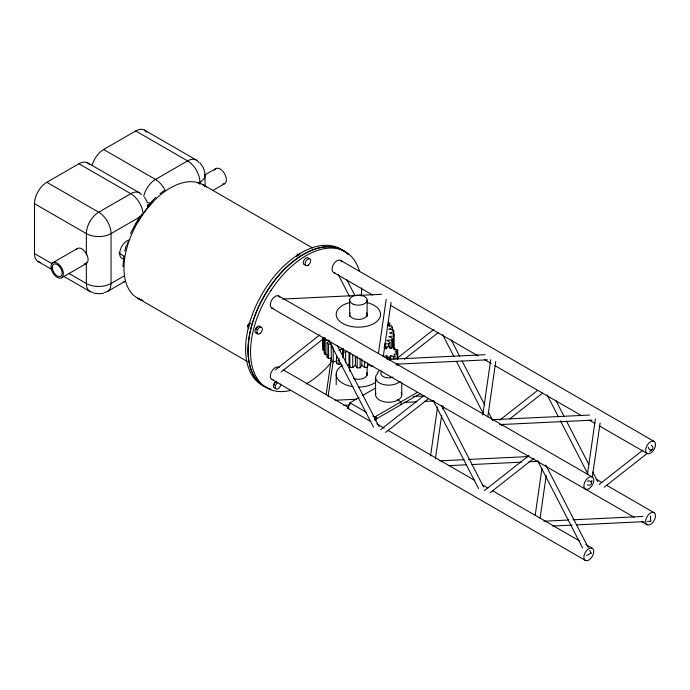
<?xml version="1.0" encoding="UTF-8"?>
<svg xmlns="http://www.w3.org/2000/svg" width="690" height="690" viewBox="0 0 690 690"><rect width="100%" height="100%" fill="white"/><g stroke="black" fill="none" stroke-linecap="round" stroke-linejoin="round"><path stroke-width="1.03" d="M297.338 255.645A1.509 0.863 -59.7 0 1 297.89 255.162L297.89 254.153L296.528 256.223M122.984 266.745L123.795 256.421M342.87 357.662L343.068 348.726L338.971 350.279M247.693 325.257L249.021 325.378L248.512 325.085C247.046 324.964 247.641 327.276 248.719 327.543M326.146 394.551L331.493 357.403M328.121 396.379L333.158 361.344M378.413 353.453L386.202 299.313M383.278 356.428L391.058 302.289M430.526 455.961L437.546 407.135M435.381 458.945L441.643 415.423M442.557 409.049L443.014 405.867M482.784 414.863L490.728 359.663M487.804 416.777L495.739 361.577M535.207 515.249L541.926 468.545M540.063 518.233L546.17 475.772M587.466 474.151L595.41 418.951M591.416 483.492L591.873 480.309M592.331 477.126L600.119 422.987M650.722 521.243L650.472 516.137M124.795 251.022L126.184 245.528M256.024 329.492L256.335 328.613M256.335 328.957L256.257 329.423A2.044 1.173 -60.2 0 1 256.387 329.242M361.888 359.085L361.888 365.191L364.605 367.546A35.509 20.502 0 0 0 367.485 367.175L368.227 364.38L371.729 366.356A35.509 20.502 0 0 0 373.092 366.019M370.668 421.478L347.812 408.282L349.934 402.813L359.033 397.552M375.369 420.848L376.757 417.26L374.618 417.071L372.79 416.01M341.015 363.751L338.971 364.527A35.509 20.502 0 0 1 336.565 363.535L337.022 362.509M130.47 233.539L139.785 216.237M384.796 344.784L385.917 346.044A35.509 20.502 0 0 1 383.959 347.32L386.624 348.355L387.685 346.604A9.272 5.356 0 0 1 389.548 346.604L390.652 348.346L393.3 347.286A9.272 5.356 0 0 1 394.809 347.915L393.93 349.701L397.138 349.744A9.272 5.356 0 0 1 397.725 350.762L397.751 359.145M389.66 360.309L389.66 357.256L390.73 355.505L393.386 356.54A9.272 5.356 0 0 0 394.887 355.902L393.973 354.125L397.181 354.056A9.272 5.356 0 0 0 397.751 353.03L395.197 351.909L397.725 350.762M256.611 328.104L257.034 327.543M355.385 356.057L355.385 365.226L357.196 367.848A35.509 20.502 0 0 0 360.154 367.839L361.888 365.191M586.526 555.553L591.158 553.173L589.683 550.284M298.218 255.645L297.89 254.153M377.37 372.548L379.733 370.332M337.203 360.93L333.21 361.827A35.509 20.502 0 0 1 331.217 360.568L331.217 346.311L332.028 345.362M331.217 360.568L331.761 359.93M147.557 205.862L155.845 197.245M257.189 327.388L257.698 327M349.019 352.254L349.019 364.475L349.847 367.261A35.509 20.502 0 0 0 352.745 367.606L355.385 365.226M275.267 369.952L319.944 334.814M281.123 372.005L324.956 337.531M396.853 358.515L433.941 329.346M396.802 365.217L398.492 363.889M404.392 359.248L438.107 332.735M380.639 429.637L423.634 395.827M385.65 432.354L428.645 398.544M499.689 420.193L537.622 390.359M501.328 425.566L503.019 424.238M509.763 418.934L542.633 393.084M484.328 490.65L529.006 455.512M490.185 492.703L534.017 458.229M599.161 484.518L643.002 450.044M604.173 487.243L647.168 453.434M649.695 451.441L652.223 449.449M160.02 193.674L164.272 190.526M331.571 358.205L328.552 358.49A35.509 20.502 0 0 1 327.051 357.023L327.051 342.766L329.328 341.102M327.051 357.023L327.81 356.463M387.418 325.119L389.695 323.455A35.509 20.502 0 0 0 388.194 321.98M275.655 381.829L274.447 383.347L274.025 385.339M342.87 351.546A35.509 20.502 0 0 0 345.578 352.228L347.303 351.227M347.303 365.476L349.019 364.475M123.475 282.227L125.321 281.158L107.433 291.49M40.089 262.269A17.457 10.083 -60 0 1 34.5 253.566L34.5 203.671A17.457 10.083 -60 0 1 46.842 182.281L78.945 163.754A17.457 10.083 -60 0 1 89.277 164.237M92.158 165.134A17.457 10.083 -60 0 1 103.638 149.497L135.74 130.962A17.457 10.083 -60 0 1 146.703 132.342M52.854 262.683L77.547 248.426M204.844 174.932L215.815 168.593M140.389 216.66L111.047 233.608A17.457 10.083 0 0 1 86.354 233.608L34.5 203.671M198.099 183.342L199.936 182.281A17.457 10.083 0 0 0 204.68 173.087M61.583 277.803L86.276 263.546M212.658 190.578L224.552 183.713M123.881 276.086L111.047 283.504A17.457 10.083 60 0 1 104.371 292.31M362.673 395.456L375.42 388.099M417.407 392.369L374.618 417.071L374.618 418.968M374.618 419.917L420.132 393.645M327.647 354.738L325.197 354.669A35.509 20.502 0 0 1 324.265 353.047L324.265 338.79L325.206 338.341M324.265 353.047L325.206 352.599M387.271 325.689L391.549 325.801A35.509 20.502 0 0 1 392.489 327.422L388.72 329.225L393.455 329.949A35.509 20.502 0 0 1 393.792 331.64L393.792 345.897L393.248 346.061M590.338 553.423L591.106 553.139M387.797 359.292L387.797 357.256L386.693 355.514L384.054 356.575A9.272 5.356 0 0 1 383.261 356.273M324.481 350.701L323.291 350.529A35.509 20.502 0 0 1 322.963 348.829L324.041 348.502M393.792 331.64L389.453 332.96L393.826 334.227L393.826 348.485M103.5 293.155L99.731 293.802L93.762 293.112M393.826 334.227A35.509 20.502 0 0 1 393.541 335.927L388.832 336.686L392.653 338.454L392.653 347.622M327.051 342.766A35.509 20.502 0 0 0 328.552 344.232L331.571 343.948M282.641 299.046L381.579 294.302M387.176 359.395L485.036 354.703M396.034 364.208L487.442 359.826M335.038 400.26L356.549 399.234M413.543 396.5L424.298 395.982M343.767 405.315L349.149 405.056M403.995 402.425L416.898 401.813M424.428 401.451L434.105 400.985M491.703 419.744L589.562 415.052M499.491 424.609L591.977 420.176M439.435 460.851L464.172 459.661M468.476 459.454L528.695 456.573M448.302 465.664L466.578 464.793M471.96 464.534L521.424 462.162M528.954 461.8L538.631 461.334M543.962 521.2L568.698 520.01M573.002 519.803L642.908 516.456M552.828 526.013L572.183 525.09M576.486 524.883L644.236 521.631M647.462 521.476L650.687 521.321L650.446 519.691M392.653 338.454A35.509 20.502 0 0 1 391.756 340.084L386.874 340.265L389.971 342.456L389.971 348.562M324.265 338.79A35.509 20.502 0 0 0 325.197 340.412L328.259 340.498M328.871 340.515L329.475 340.532M384.882 343.637L388.522 343.939A35.509 20.502 0 0 0 389.971 342.456M322.92 338.1L322.92 346.242L323.472 346.406M196.322 160.037L144.469 130.1M135.74 130.962L187.594 160.899A17.457 10.083 -60 0 1 198.711 162.547M340.463 260.328L654.051 441.384A6.986 4.028 -60 0 1 651.843 452.2A6.986 4.028 -60 0 1 645.788 448.707A6.986 4.028 -60 0 1 654.051 441.384M203.041 184.739L312.561 247.969M333.486 272.429L372.678 295.061M390.411 305.299L478.144 355.945M484.673 359.723L491.211 363.492M494.946 365.648L581.739 415.76M589.208 420.072L594.806 423.298M599.472 425.997L647.073 453.477M103.638 149.497L155.492 179.435A17.457 10.083 60 0 1 165.074 190.233M87.673 162.883L139.527 192.821M78.945 163.754L130.798 193.692A17.457 10.083 -60 0 1 141.493 194.64M278.734 295.976L592.322 477.023A6.986 4.028 -60 0 1 590.114 487.839A6.986 4.028 -60 0 1 584.059 484.345A6.986 4.028 -60 0 1 592.322 477.023M596.186 479.248L601.792 482.483M606.458 485.182L654.051 512.661A6.986 4.028 -60 0 1 651.843 523.477A6.986 4.028 -60 0 1 645.788 519.984A6.986 4.028 -60 0 1 654.051 512.661M271.757 308.068L634.007 517.215M641.467 521.519L647.073 524.754M46.842 182.281L98.696 212.218A17.457 10.083 60 0 1 111.047 233.608L111.047 283.504A17.457 10.083 0 0 1 86.354 283.504L68.758 273.344M397.362 399.717L401.019 401.83L401.019 404.676M124.321 256.231L119.689 253.566A1.742 1.009 0 0 1 119.249 252.557M366.39 412.318L349.934 402.813L349.934 404.711M283.4 369.944L348.735 407.661M376.731 423.832L384.201 428.136M387.935 430.293L474.729 480.404M482.198 484.716L487.796 487.951M492.462 490.642L579.255 540.753M585.793 544.531L592.322 548.3A6.986 4.028 -60 0 1 590.114 559.116A6.986 4.028 -60 0 1 584.059 555.623A6.986 4.028 -60 0 1 592.322 548.3M247.089 361.379L137.569 298.149A65.516 37.829 -60 0 0 142.942 300.366M271.757 379.345L585.344 560.392M34.5 253.566L52.095 263.718M38.114 261.553L52.009 269.574M64.041 276.526L89.967 291.49M297.89 255.162L298.39 255.455M199.867 162.745L203.386 167.756L204.852 172.543M144.546 197.193L147.091 201.687M555.761 400.243L564.144 416.51M566.602 421.297L588.794 464.37M592.736 472.02L597.669 481.594M547.153 394.973L558.495 416.984M560.47 420.814L588.078 474.418M545.799 465.095L588.199 547.411M537.691 460.791L582.558 547.886M451.226 339.894L459.609 356.161M462.076 360.948L484.76 404.978M488.209 411.671L492.643 420.288M442.626 334.624L453.968 356.635M456.435 361.422L483.552 414.069M441.764 405.703L483.673 487.062M433.165 400.442L478.524 488.494M346.699 279.545L355.083 295.812M338.1 274.275L349.433 296.286M337.238 345.354L379.146 426.713M328.63 340.092L373.497 427.188M401.77 382.933L401.77 394.697M397.138 349.744L397.181 359.154M394.887 355.902L394.887 358.955M394.809 347.915L394.809 349.951M393.541 335.927L393.541 348.148M393.386 356.54L393.386 359.594M392.489 327.422L392.489 330.476M391.756 340.084L391.756 348.234M390.73 355.505L390.73 359.576M389.695 323.455L389.695 326.508M388.522 343.939L388.522 346.992M386.693 355.514L386.693 358.576M385.917 346.044L385.917 349.097M375.576 377.594L375.576 394.697M367.485 363.104L367.485 367.175M367.106 300.115L367.106 316.512M367.106 366.83L367.106 375.395M364.605 361.439L364.605 367.546M360.154 358.671L360.154 367.839M357.196 356.652L357.196 367.848M352.745 354.367L352.745 367.606M349.847 367.261L349.847 353.004A35.509 20.502 0 0 0 350.925 353.151M349.649 300.115L349.649 316.512M349.649 365.76L349.649 371.108M345.578 352.228L345.578 362.414M343.068 348.726L343.068 356.868M338.971 358.421L338.971 364.527M336.565 355.393L336.565 363.535M336.203 374.247L336.203 384.615M333.21 348.588L333.21 361.827M328.552 344.232L328.552 358.49M325.197 340.412L325.197 354.669M323.291 337.289L323.291 350.529M323.205 339.454L323.205 344.543A35.509 20.502 0 0 0 322.92 346.242M322.963 338.643L322.963 348.829M205.051 175.157L205.051 186.593M199.936 184.403L199.936 182.281A17.457 10.083 60 0 0 187.594 160.899L155.492 179.435A17.457 10.083 -60 0 0 143.692 196.296M86.354 254.834L86.354 233.608A17.457 10.083 -60 0 1 98.696 212.218L130.798 193.692A17.457 10.083 60 0 1 142.942 212.356M86.354 262.269L86.354 283.504A17.457 10.083 -60 0 0 93.029 292.31M375.403 382.45A22.175 12.8 0 0 1 358.377 387.055M353.099 386.685A22.175 12.8 0 0 1 337.022 377.697A22.175 12.8 0 0 1 342.697 365.2M366.692 372.721A8.729 5.037 0 0 1 363.578 378.301A8.729 5.037 0 0 1 353.427 378.405M367.184 302.625A22.175 12.8 0 0 1 375.895 322.221A22.175 12.8 0 0 1 340.851 322.221A22.175 12.8 0 0 1 349.571 302.625M366.692 312.846A8.729 5.037 0 0 1 358.377 319.418A8.729 5.037 0 0 1 350.054 312.846M587.423 481.197A2.622 2.13 8.2 0 1 590.804 481.758A2.622 2.13 8.2 0 1 590.804 484.561A2.622 2.13 8.2 0 1 587.423 484.803M651.351 445.343A2.622 2.13 51.8 0 1 652.843 448.388A2.622 2.13 51.8 0 1 650.42 449.785A2.622 2.13 51.8 0 1 648.238 447.137M127.089 244.916A61.979 35.785 -60 0 1 127.961 242.035M135.309 224.888A61.979 35.785 -60 0 1 136.327 223.043M140.751 215.875A61.979 35.785 -60 0 1 141.933 214.15M147.634 206.776A61.979 35.785 -60 0 1 149.644 204.482M141.105 299.831A65.49 37.812 -60 0 1 137.552 222.551A65.585 37.864 -60 0 1 153.266 201.584M137.552 222.551A65.49 37.812 -60 0 1 206.25 187.007M270.834 389.134A78.565 45.359 -60 0 1 264.184 296.053A78.565 45.359 -60 0 1 348.174 254.36M347.889 254.093A78.626 45.393 -60 0 0 346.725 253.049A77.961 45.014 -60 0 0 340.869 249.314M260.484 383.89A78.626 45.393 -60 0 1 262.329 299.313M340.851 249.306A78.626 45.393 -60 0 0 268.531 288.929A77.97 45.014 -60 0 0 262.398 299.244M361.672 287.773A78.626 45.393 -60 0 1 361.232 296.07M331.079 362.724A78.574 45.359 -60 0 1 306.11 384.002M290.611 390.411A78.574 45.359 -60 0 1 263.011 385.253A78.634 45.402 -60 0 1 264.856 300.668A77.97 45.014 -60 0 1 271.032 290.352M271.058 290.283A78.634 45.402 -60 0 1 343.387 250.66M343.344 250.737A77.961 45.014 -60 0 1 349.192 254.472A78.626 45.393 -60 0 1 359.464 271.153M266.159 387.021A78.565 45.359 -60 0 1 261.889 294.32A78.565 45.359 -60 0 1 344.301 251.66M305.558 264.632A3.95 2.268 -59.7 0 1 303.289 262.588A3.95 2.268 -59.7 0 1 305.92 258.06A3.95 2.268 -59.7 0 1 308.827 259M297.347 255.567A2.174 1.251 -59.7 0 1 299.158 254.627M296.795 256.344A1.751 1 -59.7 0 1 298.873 254.964M296.605 256.326A2.044 1.173 -59.7 0 1 297.907 254.334M297.839 255.481A3.95 2.268 -59.7 0 1 300.392 253.704M248.702 328.828A3.95 2.26 -60.2 0 1 250.047 323.291M248.478 325.68A1.509 0.863 -60.2 0 1 248.512 325.085M248.728 326.646A2.044 1.173 -60.2 0 1 247.848 325.206M248.736 326.931A2.174 1.242 -60.2 0 1 248.495 324.964A2.174 1.242 -60.2 0 1 250.168 323.118M248.719 326.43A1.751 1 -60.2 0 1 248.512 324.654A1.751 1 -60.2 0 1 250.125 323.282M257.663 332.873A3.95 2.26 -60.2 0 1 254.989 331.321A3.95 2.26 -60.2 0 1 257.499 326.551A3.95 2.26 -60.2 0 1 260.51 327.474M275.534 388.056A3.95 2.286 -60.4 0 1 273.464 385.641A3.95 2.286 -60.4 0 1 276.345 381.216M280.804 384.097A3.95 2.286 -60.4 0 1 277.992 388.806A3.95 2.286 -60.4 0 1 275.241 387.237A3.95 2.286 -60.4 0 1 277.863 382.415M273.516 308.361A6.986 4.028 -60 0 1 271.757 300.003A6.986 4.028 -60 0 1 279.873 297.356M334.926 272.748A6.986 4.028 -60 0 1 333.606 264.149A6.986 4.028 -60 0 1 341.602 261.717M273.197 379.673A6.986 4.028 -60 0 1 271.403 371.945A6.986 4.028 -60 0 1 279.2 367.598M332.951 347.415A35.509 20.502 0 0 1 331.217 346.311M393.559 344.62A35.509 20.502 0 0 1 393.792 345.897M389.66 357.256A9.272 5.356 0 0 1 387.797 357.256M397.138 364.001A9.272 5.356 0 0 1 397.725 365.019M401.149 392.403A13.093 7.564 0 0 1 389.341 402.253A13.093 7.564 0 0 1 375.86 393.145M400.122 381.26A13.093 7.564 0 0 1 381.777 384.02A13.093 7.564 0 0 1 377.887 373.307M393.041 377.085A7.849 4.537 0 0 1 383.261 376.602A7.849 4.537 0 0 1 381.95 370.987M347.812 408.282A6.986 4.028 -60 0 1 348.812 408.126M123.855 258.853A10.479 6.046 -60 0 1 120.086 250.565A10.479 6.046 -60 0 1 128.616 240.034M76.426 249.547A8.729 5.037 60 0 1 86.483 253.851A8.729 5.037 60 0 1 84.18 263.925M214.443 170.214A8.729 5.037 60 0 1 224.552 173.63A8.729 5.037 60 0 1 222.456 184.092M147.436 204.887A17.457 10.083 0 0 1 147.884 205.879M150.196 203.291A17.457 10.083 0 0 1 147.022 202.498M308.301 265.141A3.95 2.268 -59.7 0 0 310.052 258.948A3.95 2.268 -59.7 0 0 305.273 262.579A3.95 2.268 -59.7 0 0 308.301 265.141M260.268 333.339A3.95 2.26 -60.2 0 0 261.553 327.215A3.95 2.26 -60.2 0 0 256.896 331.347A3.95 2.26 -60.2 0 0 260.268 333.339M353.254 304.204A8.729 5.037 0 0 0 367.054 300.642A8.729 5.037 0 0 0 354.815 295.518A8.729 5.037 0 0 0 353.254 304.204M52.337 268.324A6.986 4.028 60 0 0 60.332 276.466A6.986 4.028 60 0 0 58.978 265.935A6.986 4.028 60 0 0 52.337 268.324M51.12 267.849A8.729 5.037 60 0 0 61.108 278.018A8.729 5.037 60 0 0 59.418 264.856A8.729 5.037 60 0 0 51.12 267.849"/></g></svg>
